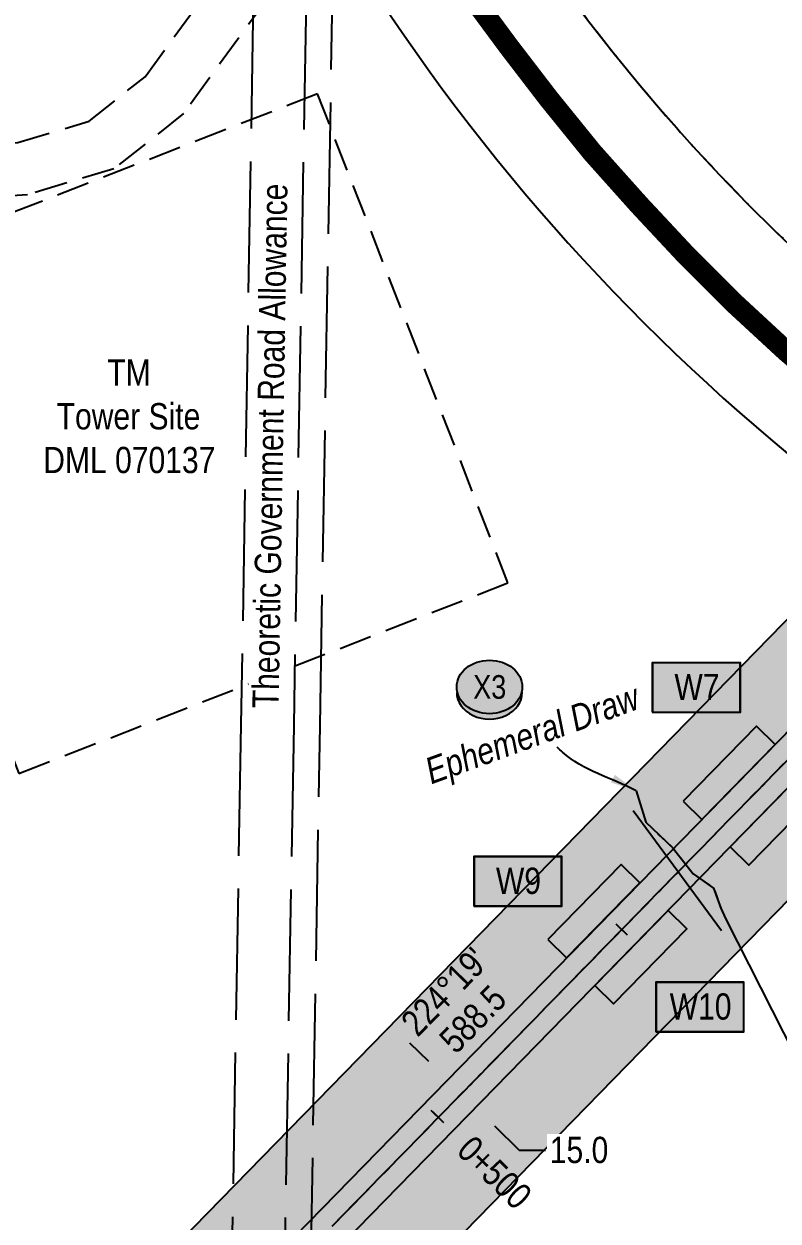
# Model space of a CAD drawing. Extents: x 406232 to 435383, y 6039561 to 6052989.
# Drawn here: x 422235.2 to 422522.4, y 6048295.1 to 6048751.1 of the extents above; entities that cross this region are included whole.
import ezdxf
from ezdxf.enums import TextEntityAlignment as Align

# ---------------------------------------------------------------- set-up
doc = ezdxf.new("R2010")
doc.units = 0
doc.header["$LTSCALE"] = 5
doc.header["$PDSIZE"] = 0.5
for name, pattern in [('foc-ACCESSROAD', [3.75, 2.5, -1.25]), ('foc-TIELINE', [1.875, 1.25, -0.625]), ('foc-TOPO-ephemeral', [6.25, 3.125, -0.625, 0.625, -0.625, 0.625, -0.625]), ('foc-UNSURVEYED', [12.5, 10, -2.5])]:
    doc.linetypes.add(name, pattern=pattern)
doc.layers.get('Defpoints').update_dxf_attribs({"color": 9})
for name, color, linetype in [('AS-ROADS', 254, 'Continuous'), ('F-AR', 190, 'foc-ACCESSROAD'), ('F-WS', 190, 'foc-ACCESSROAD'), ('F-WS-S', 190, 'Continuous'), ('L-BD', 7, 'Continuous'), ('L-ROAD-T', 7, 'Continuous'), ('L-TITLEDB', 4, 'Continuous'), ('L-USEC', 7, 'foc-UNSURVEYED'), ('P-BUFFER-H 30m', 51, 'Continuous'), ('P-CHAINAGE-CL', 201, 'foc-TIELINE'), ('P-CROSSINGS', 250, 'Continuous'), ('P-PROPOSED', 10, 'Continuous'), ('P-PROPOSED-H', 21, 'Continuous'), ('P-TEMP-BLOCKS', 250, 'Continuous'), ('P-TEMP-H', 41, 'Continuous'), ('P-TEMP_WORKSPACE', 46, 'Continuous'), ('P-TXT', 4, 'Continuous'), ('T-DRAW', 143, 'foc-TOPO-ephemeral'), ('T-WATER-T', 170, 'Continuous')]:
    doc.layers.add(name, color=color, linetype=linetype)
doc.layers.add('P-CHAINAGE-T', color=201, linetype='Continuous', lineweight=18)
doc.styles.add('80CG', font='ARIALN.TTF', dxfattribs={"height": 10})
doc.styles.add('80L', font='ARIALN.TTF', dxfattribs={"height": 10})
doc.styles.add('Crossing', font='ARIALN.TTF', dxfattribs={"height": 10})
doc.styles.add('foc-LtypeFont', font='ARIALN.TTF', dxfattribs={"height": 7.35})
doc.linetypes.add('foc-TOPO-flowdirection-NOLINE', pattern='A,0,[">",foc-LtypeFont,S=0.3,R=0,X=0,Y=-0.945],-20,[">",foc-LtypeFont,S=0.3,R=0,X=0,Y=-0.945],0', length=20)
doc.dimstyles.new('Compass 5 000', dxfattribs={"dimscale": 5, "dimtxt": 9, "dimasz": 2, "dimexe": 0.2, "dimexo": 0.0625, "dimgap": 0.5, "dimtad": 0, "dimtih": 1, "dimtoh": 1, "dimzin": 0, "dimdsep": 46, "dimtxsty": '80CG', "dimcen": 0.1, "dimse1": 1, "dimse2": 1, "dimclrd": 256, "dimclrt": 256, "dimaunit": 1, "dimadec": 4, "dimazin": 0, "dimtfac": 0.06, "dimtofl": 0, "dimtmove": 0, "dimatfit": 1, "dimfxl": 0.2, "dimtolj": 1, "dimtzin": 0, "dimlwd": -1, "dimarcsym": 0})

# ---------------------------------------------------------------- blocks, each defined once
blk = doc.blocks.new('*D520')
at = {"layer": 'Defpoints', "color": 0, "transparency": 16777216}
for p in [(422423.29, 6048376.29), (422434.01, 6048365.82), (422407.25, 6048338.42)]:
    blk.add_point(p, dxfattribs=at)
at = {"layer": 'P-TXT', "transparency": 16777216}
for p, q in [((422389.37, 6048355.88), (422382.22, 6048362.87)), ((422414.4, 6048331.43), (422423.88, 6048322.17)), ((422423.88, 6048322.17), (422433.88, 6048322.17))]:
    blk.add_line(p, q, dxfattribs=at)
for points in [[(422390.53, 6048357.07), (422388.2, 6048354.69), (422396.52, 6048348.89)], [(422415.57, 6048332.62), (422413.24, 6048330.24), (422407.25, 6048338.42)]]:
    blk.add_solid(points, dxfattribs=at)
at = {"layer": 'P-TXT', "transparency": 16777216, "insert": (422446.63, 6048322.17), "char_height": 10, "attachment_point": 5, "style": '80CG', "bg_fill": 3, "box_fill_scale": 1.1, "bg_fill_color": 256, "bg_fill_true_color": 13158600, "bg_fill_transparency": 0}
blk.add_mtext('\\A1;15.0', dxfattribs=at)
blk = doc.blocks.new('Temporary Area')
h = blk.add_hatch(color=191)
h.dxf.hatch_style = 1
h.paths.add_polyline_path([(-16.83, -9.44), (16.33, -9.44), (16.33, 9.05), (-16.83, 9.05)])
at = {"color": 250}
for points in [[(-17.03, -9.64), (16.53, -9.64), (16.53, 9.25), (-17.03, 9.25)], [(-16.93, -9.54), (16.43, -9.54), (16.43, 9.15), (-16.93, 9.15)]]:
    blk.add_lwpolyline(points, close=True, dxfattribs=at)
at = {"color": 250, "style": '80L'}
blk.add_attdef('TEMPORARY', text='', height=9, dxfattribs=at).set_placement((0, -0.15), align=Align.MIDDLE_CENTER)
blk = doc.blocks.new('xing2')
h = blk.add_hatch(color=50)
h.dxf.hatch_style = 1
edge = h.paths.add_edge_path()
edge.add_ellipse((0, 0), major_axis=(-12.5, 0), ratio=0.816297, start_angle=0, end_angle=360)
h = blk.add_hatch(color=250)
h.dxf.hatch_style = 1
edge = h.paths.add_edge_path()
edge.add_ellipse((0, -2.05), major_axis=(-12.5, 0), ratio=0.816297, start_angle=0, end_angle=180)
edge.add_line((12.5, -2.05), (12.5, 0))
edge.add_ellipse((0, 0), major_axis=(-12.5, 0), ratio=0.816297, start_angle=0, end_angle=180, ccw=False)
edge.add_line((-12.5, 0), (-12.5, -2.05))
at = {"color": 250}
blk.add_ellipse((0, 0), major_axis=(-12.5, 0), ratio=0.816297, dxfattribs=at)
blk.add_ellipse((0, -2.05), major_axis=(-12.5, 0), ratio=0.816297, start_param=0, end_param=3.141593, dxfattribs=at)
at = {"color": 250, "style": 'Crossing'}
blk.add_attdef('CROSSING', text='', height=9, dxfattribs=at).set_placement((0.09, 0.02), align=Align.MIDDLE_CENTER)
at = {"color": 250, "style": 'Crossing', "flags": 1}
for tag, p in [('OWNER', (0.09, -12.49)), ('DESCRIPTION', (0.09, -25.77)), ('LOCATION', (0.09, -39.3)), ('DWG_REF', (0.09, -52.84))]:
    blk.add_attdef(tag, text='', height=9, dxfattribs=at).set_placement(p, align=Align.MIDDLE_CENTER)

msp = doc.modelspace()

# ---------------------------------------------------------------- hatches: boundary and pattern name
at = {"layer": 'P-BUFFER-H 30m'}
h = msp.add_hatch(color=256, dxfattribs=at)
h.dxf.hatch_style = 1
edge = h.paths.add_edge_path()
edge.add_line((422078.669, 6046739.07), (422091.406, 6046743.276))
edge.add_line((422091.406, 6046743.276), (422159.052, 6046746.994))
edge.add_arc((422157.406, 6046776.935), 29.986, 273.1459, 290.20378)
edge.add_line((422167.762, 6046748.794), (422184.143, 6046754.822))
edge.add_arc((422173.786, 6046782.963), 29.986, 290.20378, 320.86286)
edge.add_line((422197.045, 6046764.037), (422348.716, 6046950.421))
edge.add_arc((422325.458, 6046969.348), 29.986, 320.86286, 323.33395)
edge.add_line((422349.51, 6046951.441), (422399.023, 6047017.95))
edge.add_arc((422374.97, 6047035.856), 29.986, 323.33395, 335.22695)
edge.add_line((422402.197, 6047023.291), (422416.923, 6047055.2))
edge.add_arc((422389.696, 6047067.765), 29.986, 335.22695, 389.96272)
edge.add_line((422415.675, 6047082.741), (422097.869, 6047634.025))
edge.add_line((422097.869, 6047634.025), (422176.617, 6047866.451))
edge.add_arc((422148.217, 6047876.073), 29.986, 341.28303, 350.34858)
edge.add_line((422177.779, 6047871.046), (422216.802, 6048100.513))
edge.add_line((422216.802, 6048100.513), (422619.954, 6048513.275))
edge.add_arc((422598.502, 6048534.228), 29.986, 315.6749, 328.0327)
edge.add_arc((423027.778, 6049193.767), 786.938, 233.619087, 239.124397, ccw=False)
edge.add_line((422561.006, 6048560.211), (422153.361, 6048142.848))
edge.add_arc((422174.813, 6048121.896), 29.986, 135.6749, 170.34853)
edge.add_line((422145.251, 6048126.923), (422104.471, 6047887.126))
edge.add_line((422104.471, 6047887.126), (422020.339, 6047638.81))
edge.add_arc((422048.739, 6047629.188), 29.986, 161.28303, 209.96272)
edge.add_line((422022.76, 6047614.212), (422339.099, 6047065.472))
edge.add_line((422339.099, 6047065.472), (422336.093, 6047058.958))
edge.add_line((422336.093, 6047058.958), (422289.957, 6046996.985))
edge.add_line((422289.957, 6046996.985), (422147.087, 6046821.416))
edge.add_line((422147.087, 6046821.416), (422081.327, 6046817.801))
edge.add_arc((422082.973, 6046787.86), 29.986, 93.1459, 108.27547)
edge.add_line((422073.57, 6046816.334), (422044.337, 6046806.68))
edge.add_arc((422053.741, 6046778.206), 29.986, 108.27547, 136.71459)
edge.add_line((422031.912, 6046798.766), (421950.911, 6046712.766))
edge.add_arc((421972.74, 6046692.206), 29.986, 136.71459, 153.9725)
edge.add_line((421945.794, 6046705.365), (421829.892, 6046468.019))
edge.add_line((421829.892, 6046468.019), (421682.659, 6046318.916))
edge.add_arc((421703.995, 6046297.847), 29.986, 135.36133, 149.54377)
edge.add_line((421678.147, 6046313.046), (421542.211, 6046081.869))
edge.add_line((421542.211, 6046081.869), (421518.908, 6046052.69))
edge.add_arc((421542.34, 6046033.978), 29.986, 141.38985, 231.38985)
edge.add_line((421523.628, 6046010.546), (421558.775, 6045982.478))
edge.add_line((421558.775, 6045982.478), (421517.661, 6045930.994))
edge.add_arc((421541.092, 6045912.282), 29.986, 141.38985, 231.38985)
edge.add_line((421522.38, 6045888.85), (421539.649, 6045875.06))
edge.add_line((421539.649, 6045875.06), (421549.279, 6045736.701))
edge.add_line((421549.279, 6045736.701), (421371.933, 6045442.559))
edge.add_line((421371.933, 6045442.559), (421241.803, 6045246.163))
edge.add_arc((421266.8, 6045229.601), 29.986, 146.47195, 178.67792)
edge.add_line((421236.822, 6045230.292), (421226.276, 6044773.342))
edge.add_arc((421256.255, 6044772.65), 29.986, 178.67792, 186.87826)
edge.add_line((421226.484, 6044769.059), (421243.384, 6044628.964))
edge.add_line((421243.384, 6044628.964), (421276.513, 6044131.456))
edge.add_line((421276.513, 6044131.456), (421265.916, 6043833.544))
edge.add_line((421265.916, 6043833.544), (421226.079, 6042854.329))
edge.add_line((421226.079, 6042854.329), (421217.113, 6042635.181))
edge.add_line((421217.113, 6042635.181), (421201.691, 6042634.376))
edge.add_arc((421203.255, 6042604.431), 29.986, 92.98912, 124.70638)
edge.add_line((421186.181, 6042629.082), (421141.768, 6042598.321))
edge.add_line((421141.768, 6042598.321), (421082.239, 6042574.607))
edge.add_line((421082.239, 6042574.607), (420991.134, 6042558.346))
edge.add_arc((420996.402, 6042528.826), 29.986, 100.11985, 107.66455)
edge.add_line((420987.303, 6042557.399), (420935.116, 6042540.779))
edge.add_arc((420944.215, 6042512.207), 29.986, 107.66455, 188.71673)
edge.add_line((420914.575, 6042507.662), (420925.485, 6042436.504))
edge.add_arc((420955.125, 6042441.048), 29.986, 188.71673, 293.19001)
edge.add_arc((420969.945, 6042443.319), 29.986, 264.23499, 368.71673)
edge.add_line((420999.585, 6042447.864), (420994.502, 6042481.016))
edge.add_line((420994.502, 6042481.016), (421007.225, 6042485.068))
edge.add_line((421007.225, 6042485.068), (421057.718, 6042494.08))
edge.add_line((421057.718, 6042494.08), (421087.36, 6042336.645))
edge.add_arc((421116.829, 6042342.193), 29.986, 190.66276, 295.14027)
edge.add_arc((421131.563, 6042344.967), 29.986, 266.18524, 370.66276)
edge.add_line((421161.032, 6042350.515), (421130.419, 6042513.105))
edge.add_line((421130.419, 6042513.105), (421174.267, 6042530.573))
edge.add_arc((421163.17, 6042558.43), 29.986, 291.72064, 304.70638)
edge.add_line((421180.243, 6042533.779), (421218.361, 6042560.179))
edge.add_line((421218.361, 6042560.179), (421261.944, 6042562.454))
edge.add_arc((421260.38, 6042592.4), 29.986, 272.98912, 357.65718)
edge.add_line((421290.341, 6042591.174), (421300.983, 6042851.272))
edge.add_line((421300.983, 6042851.272), (421340.824, 6043830.611))
edge.add_arc((421310.863, 6043831.83), 29.986, 357.67037, 357.96277)
edge.add_line((421340.83, 6043830.764), (421351.513, 6044131.087))
edge.add_arc((421321.546, 6044132.153), 29.986, 357.96277, 363.80973)
edge.add_line((421351.466, 6044134.145), (421318.071, 6044635.642))
edge.add_arc((421288.151, 6044633.65), 29.986, 3.80973, 6.88899)
edge.add_line((421317.92, 6044637.247), (421301.297, 6044774.84))
edge.add_line((421301.297, 6044774.84), (421311.468, 6045215.581))
edge.add_line((421311.468, 6045215.581), (421434.955, 6045401.951))
edge.add_arc((421409.958, 6045418.514), 29.986, 326.47195, 328.91305)
edge.add_line((421435.638, 6045403.031), (421620.817, 6045710.164))
edge.add_arc((421595.137, 6045725.647), 29.986, 328.91305, 363.98161)
edge.add_line((421625.051, 6045727.729), (421613.063, 6045899.966))
edge.add_arc((421583.149, 6045897.884), 29.986, 3.98161, 45.395)
edge.add_line((421604.205, 6045919.233), (421645.422, 6045970.846))
edge.add_arc((421621.991, 6045989.558), 29.986, 321.38985, 411.38985)
edge.add_line((421640.703, 6046012.989), (421605.299, 6046041.262))
edge.add_line((421605.299, 6046041.262), (421739.932, 6046270.224))
edge.add_line((421739.932, 6046270.224), (421888.413, 6046420.589))
edge.add_arc((421867.076, 6046441.659), 29.986, 315.36133, 333.9725)
edge.add_line((421894.021, 6046428.501), (422010.162, 6046666.336))
edge.add_line((422010.162, 6046666.336), (422078.669, 6046739.07))
at = {"layer": 'P-PROPOSED-H'}
h = msp.add_hatch(color=256, dxfattribs=at)
h.dxf.hatch_style = 1
edge = h.paths.add_edge_path()
edge.add_line((421288.151, 6044633.65), (421271.269, 6044773.38))
edge.add_line((421271.269, 6044773.38), (421281.69, 6045224.927))
edge.add_line((421281.69, 6045224.927), (421409.958, 6045418.514))
edge.add_line((421409.958, 6045418.514), (421595.137, 6045725.647))
edge.add_line((421595.137, 6045725.647), (421583.149, 6045897.884))
edge.add_line((421583.149, 6045897.884), (421562.164, 6045914.641))
edge.add_line((421562.164, 6045914.641), (421621.991, 6045989.558))
edge.add_line((421621.991, 6045989.558), (421563.412, 6046036.337))
edge.add_line((421563.412, 6046036.337), (421579.359, 6046056.306))
edge.add_line((421579.359, 6046056.306), (421715.974, 6046288.639))
edge.add_line((421715.974, 6046288.639), (421867.076, 6046441.659))
edge.add_line((421867.076, 6046441.659), (421985.214, 6046683.583))
edge.add_line((421985.214, 6046683.583), (422062.05, 6046765.161))
edge.add_line((422062.05, 6046765.161), (422085.784, 6046772.999))
edge.add_line((422085.784, 6046772.999), (422157.406, 6046776.935))
edge.add_line((422157.406, 6046776.935), (422173.786, 6046782.963))
edge.add_line((422173.786, 6046782.963), (422325.458, 6046969.348))
edge.add_line((422325.458, 6046969.348), (422374.97, 6047035.856))
edge.add_line((422374.97, 6047035.856), (422389.696, 6047067.765))
edge.add_line((422389.696, 6047067.765), (422065.116, 6047630.8))
edge.add_line((422065.116, 6047630.8), (422148.217, 6047876.073))
edge.add_line((422148.217, 6047876.073), (422188.809, 6048114.768))
edge.add_line((422188.809, 6048114.768), (422598.502, 6048534.228))
edge.add_arc((423027.778, 6049193.767), 786.938, 235.830003, 236.941005, ccw=False)
edge.add_line((422585.794, 6048542.675), (422174.813, 6048121.896))
edge.add_line((422174.813, 6048121.896), (422133.634, 6047879.756))
edge.add_line((422133.634, 6047879.756), (422048.739, 6047629.188))
edge.add_line((422048.739, 6047629.188), (422372.83, 6047067.001))
edge.add_line((422372.83, 6047067.001), (422362.011, 6047043.557))
edge.add_line((422362.011, 6047043.557), (422313.624, 6046978.56))
edge.add_line((422313.624, 6046978.56), (422164.751, 6046795.615))
edge.add_line((422164.751, 6046795.615), (422154.338, 6046791.783))
edge.add_line((422154.338, 6046791.783), (422082.973, 6046787.86))
edge.add_line((422082.973, 6046787.86), (422053.741, 6046778.206))
edge.add_line((422053.741, 6046778.206), (421972.74, 6046692.206))
edge.add_line((421972.74, 6046692.206), (421854.681, 6046450.445))
edge.add_line((421854.681, 6046450.445), (421703.995, 6046297.847))
edge.add_line((421703.995, 6046297.847), (421566.976, 6046064.827))
edge.add_line((421566.976, 6046064.827), (421542.34, 6046033.978))
edge.add_line((421542.34, 6046033.978), (421600.919, 6045987.198))
edge.add_line((421600.919, 6045987.198), (421541.092, 6045912.282))
edge.add_line((421541.092, 6045912.282), (421568.649, 6045890.276))
edge.add_line((421568.649, 6045890.276), (421579.851, 6045729.331))
edge.add_line((421579.851, 6045729.331), (421397.283, 6045426.529))
edge.add_line((421397.283, 6045426.529), (421266.8, 6045229.601))
edge.add_line((421266.8, 6045229.601), (421256.255, 6044772.65))
edge.add_line((421256.255, 6044772.65), (421273.25, 6044631.758))
edge.add_line((421273.25, 6044631.758), (421306.535, 6044131.921))
edge.add_line((421306.535, 6044131.921), (421295.88, 6043832.401))
edge.add_line((421295.88, 6043832.401), (421256.041, 6042853.11))
edge.add_line((421256.041, 6042853.11), (421245.958, 6042606.66))
edge.add_line((421245.958, 6042606.66), (421203.255, 6042604.431))
edge.add_line((421203.255, 6042604.431), (421156.036, 6042571.727))
edge.add_line((421156.036, 6042571.727), (421090.506, 6042545.622))
edge.add_line((421090.506, 6042545.622), (420996.402, 6042528.826))
edge.add_line((420996.402, 6042528.826), (420944.215, 6042512.207))
edge.add_line((420944.215, 6042512.207), (420955.125, 6042441.048))
edge.add_line((420955.125, 6042441.048), (420969.945, 6042443.319))
edge.add_line((420969.945, 6042443.319), (420960.978, 6042501.81))
edge.add_line((420960.978, 6042501.81), (421000.01, 6042514.24))
edge.add_line((421000.01, 6042514.24), (421081.691, 6042528.819))
edge.add_line((421081.691, 6042528.819), (421116.829, 6042342.193))
edge.add_line((421116.829, 6042342.193), (421131.563, 6042344.967))
edge.add_line((421131.563, 6042344.967), (421096.382, 6042531.824))
edge.add_line((421096.382, 6042531.824), (421163.17, 6042558.43))
edge.add_line((421163.17, 6042558.43), (421208.29, 6042589.68))
edge.add_line((421208.29, 6042589.68), (421260.38, 6042592.4))
edge.add_line((421260.38, 6042592.4), (421271.021, 6042852.497))
edge.add_line((421271.021, 6042852.497), (421310.863, 6043831.83))
edge.add_line((421310.863, 6043831.83), (421321.546, 6044132.153))
edge.add_line((421321.546, 6044132.153), (421288.151, 6044633.65))
at = {"layer": 'P-TEMP-H'}
h = msp.add_hatch(color=256, dxfattribs=at)
h.dxf.hatch_style = 1
h.paths.add_polyline_path([(422486.265, 6048455.079), (422493.416, 6048448.094), (422521.352, 6048476.697), (422514.202, 6048483.681)])
h = msp.add_hatch(color=256, dxfattribs=at)
h.dxf.hatch_style = 1
h.paths.add_polyline_path([(422504.142, 6048437.618), (422511.293, 6048430.634), (422539.229, 6048459.237), (422532.078, 6048466.221)])
h = msp.add_hatch(color=256, dxfattribs=at)
h.dxf.hatch_style = 1
h.paths.add_polyline_path([(422434.742, 6048402.327), (422441.893, 6048395.343), (422469.829, 6048423.945), (422462.678, 6048430.929)])
h = msp.add_hatch(color=256, dxfattribs=at)
h.dxf.hatch_style = 1
h.paths.add_polyline_path([(422452.619, 6048384.867), (422459.769, 6048377.882), (422487.706, 6048406.485), (422480.555, 6048413.469)])

# ---------------------------------------------------------------- linework, layer by layer
at = {"layer": 'AS-ROADS', "const_width": 7.996, "flags": 128}
msp.add_lwpolyline([(422760.784, 6048485.652), (422736.818, 6048495.047), (422713.83, 6048505.001), (422690.018, 6048516.096), (422666.94, 6048527.558), (422672.81, 6048524.687), (422650.585, 6048536.953), (422628.393, 6048549.646), (422607.028, 6048563.423), (422586.189, 6048577.837), (422566.105, 6048592.872), (422545.383, 6048609.489), (422525.442, 6048626.535), (422506.222, 6048644.278), (422487.732, 6048662.683), (422469.42, 6048682.293), (422451.725, 6048702.09), (422435.14, 6048722.548), (422419.818, 6048742.515), (422404.732, 6048762.914)], dxfattribs=at)
at = {"layer": 'Defpoints', "color": 2}
msp.add_line((422500.927, 6048405.658), (422467.259, 6048451.398), dxfattribs=at)
at = {"layer": 'Defpoints'}
msp.add_polyline3d([(422524.562, 6048469.254, 938.715), (422521.07, 6048465.679, 938.845), (422517.578, 6048462.104, 939.136), (422514.086, 6048458.528, 939.198), (422510.594, 6048454.953, 939.509), (422507.102, 6048451.378, 940.237), (422503.61, 6048447.802, 940.542), (422500.118, 6048444.227, 940.413), (422496.626, 6048440.652, 940.409), (422493.134, 6048437.076, 940.003), (422489.642, 6048433.501, 939.529), (422486.15, 6048429.926, 939.291), (422482.658, 6048426.351, 939.162), (422479.166, 6048422.775, 938.806), (422475.673, 6048419.2, 938.093), (422472.181, 6048415.625, 937.68), (422468.689, 6048412.049, 937.433), (422465.197, 6048408.474, 937.481), (422461.705, 6048404.899, 937.475), (422458.213, 6048401.323, 937.41), (422454.721, 6048397.748, 937.072), (422451.229, 6048394.173, 936.516), (422447.737, 6048390.598, 936.843), (422444.245, 6048387.022, 937.427), (422440.753, 6048383.447, 937.585), (422437.261, 6048379.872, 937.62), (422433.769, 6048376.296, 937.194), (422430.277, 6048372.721, 936.845), (422426.785, 6048369.146, 937.182), (422423.293, 6048365.57, 937.21), (422419.801, 6048361.995, 937.492), (422416.309, 6048358.42, 937.876), (422412.817, 6048354.845, 937.998), (422409.325, 6048351.269, 938.146), (422405.832, 6048347.694, 938.304), (422402.34, 6048344.119, 938.207), (422398.848, 6048340.543, 937.9), (422395.356, 6048336.968, 937.626), (422391.864, 6048333.393, 937.231), (422388.372, 6048329.817, 936.86), (422384.88, 6048326.242, 936.45), (422381.388, 6048322.667, 936.479), (422377.896, 6048319.092, 936.025), (422374.404, 6048315.516, 935.41), (422370.912, 6048311.941, 934.583), (422367.42, 6048308.366, 933.613), (422363.928, 6048304.79, 932.514), (422360.436, 6048301.215, 931.923), (422356.944, 6048297.64, 931.5), (422353.452, 6048294.064, 931.282)], dxfattribs=at)
at = {"layer": 'F-AR'}
msp.add_lwpolyline([(422353.693, 6048787.713), (422331.363, 6048765.39), (422328.132, 6048760.961), (422296.01, 6048716.921), (422269.424, 6048695.885), (422236.51, 6048686.026), (422194.512, 6048683.039), (422138.889, 6048666.474), (421909.492, 6048580.881), (421902.737, 6048599.834), (422132.493, 6048685.56), (422190.884, 6048702.952), (422232.866, 6048705.937), (422259.961, 6048714.053), (422281.372, 6048730.995), (422316.032, 6048778.513), (422328.647, 6048791.122), (422343.198, 6048805.668)], dxfattribs=at)
at = {"layer": 'F-WS'}
msp.add_lwpolyline([(422850.262, 6048879.402), (422850.733, 6048905.497), (422380.292, 6048909.297), (422380.292, 6048909.297), (422358.709, 6048909.471, 0.1060422), (422534.163, 6048660.08), (422572.253, 6048659.391), (422846.193, 6048654.439), (422846.24, 6048657.03)], format="xyb", close=True, dxfattribs=at)
msp.add_lwpolyline([(422160.737, 6048651.927), (422233.271, 6048465.642), (422419.556, 6048538.175), (422347.022, 6048724.46)], close=True, dxfattribs=at)
at = {"layer": 'L-TITLEDB', "flags": 128}
for points in [[(422268.419, 6048987.261, 0.3589543), (423085.368, 6048408.94, 0.054122), (423240.832, 6048437.451, 0.054122)], [(422331.096, 6048986.131, 0.3521598), (423080.98, 6048468.752, 0.0612342), (423241.899, 6048500.628, 0.0612342)]]:
    msp.add_lwpolyline(points, format="xyb", dxfattribs=at)
at = {"layer": 'L-USEC'}
for p, q in [((422324.678, 6048886.229), (422317.823, 6048484.261)), ((422344.782, 6048885.887), (422337.927, 6048483.918)), ((422347.98, 6048483.718), (422354.835, 6048885.685)), ((422317.823, 6048484.261), (422310.967, 6048082.292)), ((422317.823, 6048484.261), (422317.823, 6048484.261)), ((422337.927, 6048483.918), (422331.071, 6048081.949)), ((422341.123, 6048081.751), (422347.98, 6048483.718))]:
    msp.add_line(p, q, dxfattribs=at)
at = {"layer": 'P-BUFFER-H 30m', "flags": 128}
msp.add_lwpolyline([(422415.675, 6047082.741), (422097.869, 6047634.025), (422176.617, 6047866.451, 0.0395765), (422177.779, 6047871.046), (422216.802, 6048100.513), (422619.954, 6048513.275, 0.0539734), (422623.941, 6048518.352, -0.0240261), (422561.006, 6048560.211), (422153.361, 6048142.848, 0.1524572), (422145.251, 6048126.923), (422104.471, 6047887.126), (422020.339, 6047638.81, 0.2156582), (422022.76, 6047614.212), (422339.099, 6047065.472)], format="xyb", dxfattribs=at)
at = {"layer": 'P-CHAINAGE-CL'}
for p, q in [((422465.029, 6048404.01, 937.477), (422460.738, 6048408.2, 937.477)), ((422462.598, 6048406.385), (422463.17, 6048405.826)), ((422390.182, 6048337.393), (422395.903, 6048331.806)), ((422395.188, 6048332.504, 937.364), (422390.897, 6048336.694, 937.364))]:
    msp.add_line(p, q, dxfattribs=at)
at = {"layer": 'P-TEMP_WORKSPACE', "flags": 128}
for points in [[(422486.265, 6048455.079), (422493.416, 6048448.094), (422521.352, 6048476.697), (422514.202, 6048483.681)], [(422504.142, 6048437.618), (422511.293, 6048430.634), (422539.229, 6048459.237), (422532.078, 6048466.221)], [(422434.742, 6048402.327), (422441.893, 6048395.343), (422469.829, 6048423.945), (422462.678, 6048430.929)], [(422452.619, 6048384.867), (422459.769, 6048377.882), (422487.706, 6048406.485), (422480.555, 6048413.469)]]:
    msp.add_lwpolyline(points, close=True, dxfattribs=at)
at = {"layer": 'T-DRAW', "flags": 128}
msp.add_lwpolyline([(422468.385, 6048458.997), (422472.047, 6048447.03), (422482.29, 6048437.365), (422490.096, 6048427.444), (422497.888, 6048421.985), (422500.644, 6048414.335), (422502.493, 6048410.069)], dxfattribs=at)
at = {"layer": 'T-DRAW', "linetype": 'foc-TOPO-flowdirection-NOLINE', "flags": 128}
msp.add_lwpolyline([(422468.385, 6048458.997), (422472.047, 6048447.03), (422482.29, 6048437.365), (422490.096, 6048427.444), (422497.888, 6048421.985), (422500.644, 6048414.335), (422502.493, 6048410.069), (422550.98, 6048314.715)], dxfattribs=at)

# ---------------------------------------------------------------- block references
at = {"layer": 'P-CROSSINGS', "xscale": 0.99954368, "yscale": 0.99954368, "zscale": 0.99954368}
msp.add_blockref('xing2', (422412.517, 6048498.55), dxfattribs=at).add_auto_attribs({'CROSSING': 'X3'})
at = {"layer": 'P-TEMP-BLOCKS'}
ref = msp.add_blockref('Temporary Area', (422491.554, 6048498.547), dxfattribs=at)
ref.add_attrib('TEMPORARY', 'W7', dxfattribs={"layer": '0', "color": 250, "height": 10, "style": '80L'}).set_placement((422491.554, 6048498.547), align=Align.MIDDLE_CENTER)
ref = msp.add_blockref('Temporary Area', (422423.566, 6048424.739), dxfattribs=at)
ref.add_attrib('TEMPORARY', 'W9', dxfattribs={"layer": '0', "color": 250, "height": 10, "style": '80L'}).set_placement((422423.566, 6048424.739), align=Align.MIDDLE_CENTER)
ref = msp.add_blockref('Temporary Area', (422492.933, 6048376.864), dxfattribs=at)
ref.add_attrib('TEMPORARY', 'W10', dxfattribs={"layer": '0', "color": 250, "height": 10, "style": '80L'}).set_placement((422492.933, 6048376.864), align=Align.MIDDLE_CENTER)

# ---------------------------------------------------------------- texts
at = {"layer": 'F-WS-S', "insert": (422238.321, 6048623.331), "char_height": 9.99539, "attachment_point": 1, "style": '80L'}
msp.add_mtext_dynamic_manual_height_columns('\\pi28.60093;TM\\P\\pi9.32605;Tower Site\\P\\pi4.21586;DML 070137', width=72.59039, gutter_width=49.977, heights=[0], dxfattribs=at)
at = {"layer": 'L-BD', "color": 5, "style": '80L'}
for s, p in [("224°19'", (422395.422, 6048382.566)), ('588.5', (422406.148, 6048372.09))]:
    msp.add_text(s, height=9.9954, rotation=45.6749, dxfattribs=at).set_placement(p, align=Align.MIDDLE)
at = {"layer": 'P-CHAINAGE-T', "style": '80L'}
msp.add_text('0+500', height=9.9954, rotation=315.6749, dxfattribs=at).set_placement((422414.494, 6048313.647), align=Align.MIDDLE_CENTER)
at = {"layer": 'T-WATER-T', "insert": (422386.641, 6048470.71), "char_height": 9.99544, "attachment_point": 1, "rotation": 20, "style": '80L'}
msp.add_mtext_dynamic_manual_height_columns('\\pi0.32611;{\\fArial Narrow|b0|i1|c0|p34;Ephemeral Draw}', width=85.98844, gutter_width=49.977, heights=[0], dxfattribs=at)

# ---------------------------------------------------------------- leaders
at = {"layer": 'T-WATER-T', "path_type": 1}
msp.add_leader([(422468.385, 6048458.997), (422440.348, 6048473.708), (422438.262, 6048475.655)], dimstyle='Compass 5 000', override={"dimgap": 0.5, "dimtad": 0}, dxfattribs=at)

# ---------------------------------------------------------------- next in the draw order: texts
at = {"layer": 'L-ROAD-T', "insert": (422323.872, 6048590.457), "char_height": 9.99539, "width": 201.20698, "attachment_point": 2, "rotation": 89.02293, "style": '80L', "bg_fill": 3, "box_fill_scale": 1.15, "bg_fill_color": 256, "bg_fill_true_color": 256, "bg_fill_transparency": 0}
msp.add_mtext('Theoretic Government Road Allowance', dxfattribs=at)

# ---------------------------------------------------------------- next in the draw order: linework, layer by layer
at = {"layer": 'P-CHAINAGE-CL', "flags": 128}
msp.add_lwpolyline([(420962.535, 6042442.184), (420952.596, 6042507.008), (420998.206, 6042521.533), (421092.573, 6042538.376), (421158.81, 6042564.763, 0.0567217), (421160.304, 6042565.564), (421205.772, 6042597.055), (421253.169, 6042599.53), (421263.531, 6042852.806), (421303.371, 6043832.097, 0.0012758), (421303.372, 6043832.135), (421314.063, 6044132.673), (421280.679, 6044632.878), (421263.762, 6044773.015), (421274.245, 6045227.264), (421403.532, 6045422.388), (421587.494, 6045727.489), (421575.899, 6045894.08), (421551.628, 6045913.461), (421611.455, 6045988.378), (421552.876, 6046035.158), (421573.167, 6046060.567), (421709.985, 6046293.243), (421860.879, 6046446.052), (421978.977, 6046687.895), (422057.895, 6046771.684), (422084.379, 6046780.43), (422155.872, 6046784.359), (422169.269, 6046789.289), (422319.637, 6046974.084), (422368.491, 6047039.707), (422381.263, 6047067.383), (422056.927, 6047629.994), (422140.925, 6047877.913), (422181.811, 6048118.332), (422592.148, 6048538.451), (422680.425, 6048628.833), (422681.316, 6048717.307)], format="xyb", dxfattribs=at)
at = {"layer": 'P-PROPOSED', "flags": 128}
msp.add_lwpolyline([(422389.696, 6047067.765), (422065.116, 6047630.8), (422148.217, 6047876.073), (422188.809, 6048114.768), (422598.502, 6048534.228), (422598.502, 6048534.228, -0.0048477), (422585.794, 6048542.675), (422174.813, 6048121.896), (422133.634, 6047879.756), (422048.739, 6047629.188), (422372.83, 6047067.001)], format="xyb", dxfattribs=at)

# ---------------------------------------------------------------- next in the draw order: dimensions: what is measured, and where the dimension line sits
at = {"layer": 'P-TXT'}
dim = msp.add_linear_dim(base=(422407.249, 6048338.415), p1=(422423.288, 6048376.295), p2=(422434.014, 6048365.819), angle=315.6749, text='15.0', dimstyle='Compass 5 000', override={"dimtfill": 1}, dxfattribs=at)
dim.commit()
dim.dimension.update_dxf_attribs({"geometry": '*D520', "text_midpoint": (422446.63, 6048322.174), "dimtype": 161})

doc.saveas('drawing.dxf')
